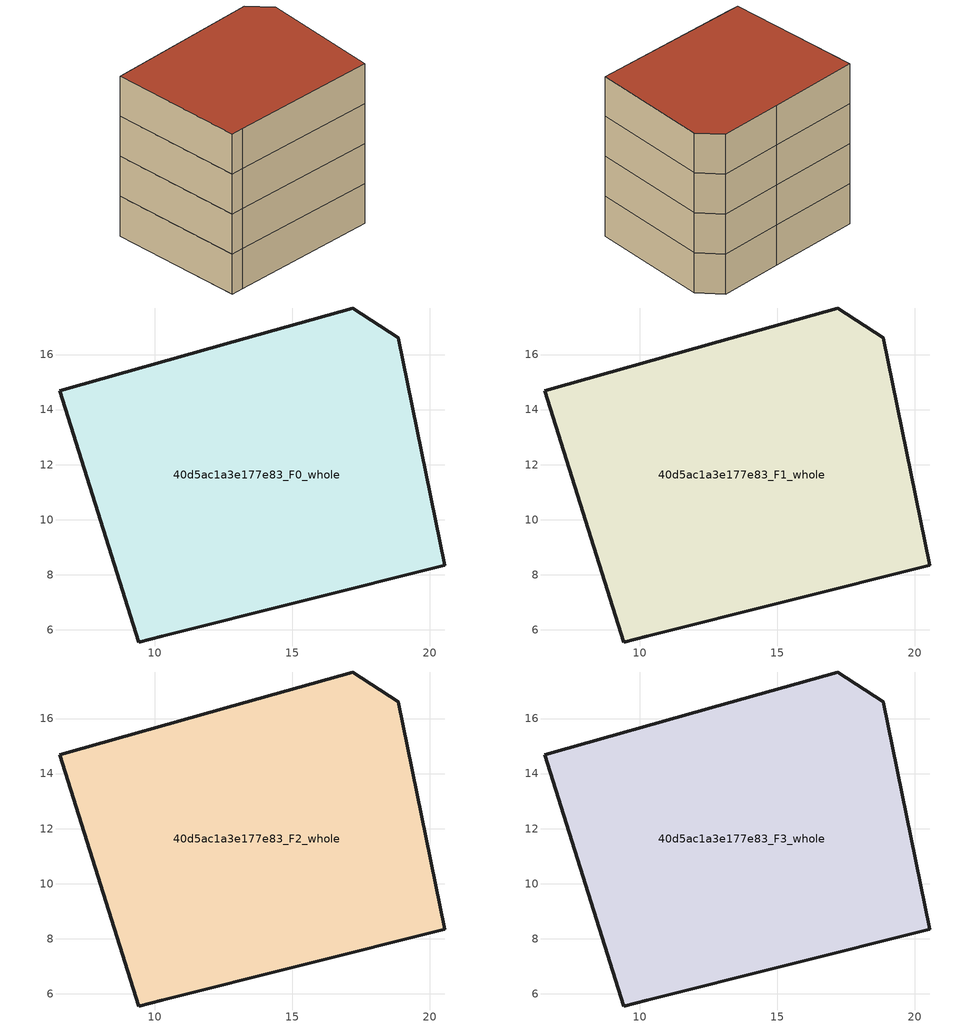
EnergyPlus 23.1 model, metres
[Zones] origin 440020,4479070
40d5ac1a3e177e83_F0_whole
 floor ground (EU_floor_Construction): 18.84,16.6 20.53,8.34 10.25,5.77 9.42,5.55 6.55,14.68 12.85,16.46 17.19,17.69 z0
 wall outside (EU_wall_Construction): 20.53,8.34 18.84,16.6 17.19,17.69 12.85,16.46 6.55,14.68 9.42,5.55 10.25,5.77 20.53,8.34 z0:3
40d5ac1a3e177e83_F1_whole
 floor to 40d5ac1a3e177e83_F0_whole (EU_floor_Construction): 18.84,16.6 20.53,8.34 10.25,5.77 9.42,5.55 6.55,14.68 12.85,16.46 17.19,17.69 z3
 wall outside (EU_wall_Construction): 20.53,8.34 18.84,16.6 17.19,17.69 12.85,16.46 6.55,14.68 9.42,5.55 10.25,5.77 20.53,8.34 z3:6
40d5ac1a3e177e83_F2_whole
 floor to 40d5ac1a3e177e83_F1_whole (EU_floor_Construction): 18.84,16.6 20.53,8.34 10.25,5.77 9.42,5.55 6.55,14.68 12.85,16.46 17.19,17.69 z6
 wall outside (EU_wall_Construction): 20.53,8.34 18.84,16.6 17.19,17.69 12.85,16.46 6.55,14.68 9.42,5.55 10.25,5.77 20.53,8.34 z6:9
40d5ac1a3e177e83_F3_whole
 floor to 40d5ac1a3e177e83_F2_whole (EU_floor_Construction): 18.84,16.6 20.53,8.34 10.25,5.77 9.42,5.55 6.55,14.68 12.85,16.46 17.19,17.69 z9
 wall outside (EU_wall_Construction): 20.53,8.34 18.84,16.6 17.19,17.69 12.85,16.46 6.55,14.68 9.42,5.55 10.25,5.77 20.53,8.34 z9:12
 roof outside (EU_roof_Construction): 20.53,8.34 18.84,16.6 17.19,17.69 12.85,16.46 6.55,14.68 9.42,5.55 10.25,5.77 z12
[Building]
EU S2 Campaign: North Axis=0; Terrain=City; Solar Distribution=FullExterior
[Site:Location]
Madrid: Latitude=40.5; Longitude=-3.5; Time Zone=1; Elevation=609
[SizingPeriod:WeatherFileDays]
AnnualSizingPeriod: Begin Month=1; Begin Day of Month=1; End Month=12; End Day of Month=31; Day of Week for Start Day=Monday; Use Weather File Daylight Saving Period=No; Use Weather File Rain and Snow Indicators=No
[MATERIAL]
EU_InternalMass_Material: Roughness=MediumRough; Thickness=0.1; Conductivity=1; Density=1800; Specific Heat=900; Thermal Absorptance=0.9; Solar Absorptance=0.7; Visible Absorptance=0.7
[MATERIAL:NOMASS] Roughness=MediumRough; Thermal Absorptance=0.9; Solar Absorptance=0.7; Visible Absorptance=0.7
Name | Thermal Resistance
EU_wall_NoMass | 1.60022
EU_roof_NoMass | 1.57597
EU_floor_NoMass | 0.470652
[CONSTRUCTION]
EU_wall_Construction: EU_wall_NoMass
EU_roof_Construction: EU_roof_NoMass
EU_floor_Construction: EU_floor_NoMass
EU_InternalMass_Construction: EU_InternalMass_Material
[ZONE] Type=1; Multiplier=1; Ceiling Height=autocalculate; Volume=346.046; Floor Area=autocalculate; Part of Total Floor Area=Yes
40d5ac1a3e177e83_F0_whole; 40d5ac1a3e177e83_F1_whole; 40d5ac1a3e177e83_F2_whole; 40d5ac1a3e177e83_F3_whole
[INTERNALMASS] Construction=EU_InternalMass_Construction; Surface Area=115.349
Name | Zone or ZoneList
40d5ac1a3e177e83_F0_whole_EU_InternalMass | 40d5ac1a3e177e83_F0_whole
40d5ac1a3e177e83_F1_whole_EU_InternalMass | 40d5ac1a3e177e83_F1_whole
40d5ac1a3e177e83_F2_whole_EU_InternalMass | 40d5ac1a3e177e83_F2_whole
40d5ac1a3e177e83_F3_whole_EU_InternalMass | 40d5ac1a3e177e83_F3_whole
[OTHEREQUIPMENT] Fuel Type=Electricity; Design Level Calculation Method=Watts/Area; Power per Zone Floor Area=1; Fraction Latent=0; Fraction Radiant=0; Fraction Lost=0; Carbon Dioxide Generation Rate=0; EndUse Subcategory=EU_Step8_InternalGains
Name | Zone or ZoneList or Space or SpaceList | Schedule
EU_Step8_InternalGain_40d5ac1a3e177e83_F0_whole_f000 | 40d5ac1a3e177e83_F0_whole | EU_Step8_GainSchedule_40d5ac1a3e177e83_F0_whole_f000
EU_Step8_InternalGain_40d5ac1a3e177e83_F1_whole_f000 | 40d5ac1a3e177e83_F1_whole | EU_Step8_GainSchedule_40d5ac1a3e177e83_F1_whole_f000
EU_Step8_InternalGain_40d5ac1a3e177e83_F2_whole_f000 | 40d5ac1a3e177e83_F2_whole | EU_Step8_GainSchedule_40d5ac1a3e177e83_F2_whole_f000
EU_Step8_InternalGain_40d5ac1a3e177e83_F3_whole_f000 | 40d5ac1a3e177e83_F3_whole | EU_Step8_GainSchedule_40d5ac1a3e177e83_F3_whole_f000
[ZONEVENTILATION:DESIGNFLOWRATE] Schedule=EU_AlwaysOn; Design Flow Rate Calculation Method=AirChanges/Hour; Air Changes per Hour=0.480704; Ventilation Type=Natural; Fan Pressure Rise=0; Fan Total Efficiency=1; Constant Term Coefficient=1; Temperature Term Coefficient=0; Velocity Term Coefficient=0; Velocity Squared Term Coefficient=0; Minimum Indoor Temperature=-100; Maximum Indoor Temperature=100; Delta Temperature=-100; Minimum Outdoor Temperature=-100; Maximum Outdoor Temperature=100; Maximum Wind Speed=40
Name | Zone or ZoneList or Space or SpaceList
EU_ConstantAir_40d5ac1a3e177e83_F0_whole | 40d5ac1a3e177e83_F0_whole
EU_ConstantAir_40d5ac1a3e177e83_F1_whole | 40d5ac1a3e177e83_F1_whole
EU_ConstantAir_40d5ac1a3e177e83_F2_whole | 40d5ac1a3e177e83_F2_whole
EU_ConstantAir_40d5ac1a3e177e83_F3_whole | 40d5ac1a3e177e83_F3_whole
[HVACTEMPLATE:THERMOSTAT] Constant Heating Setpoint=20; Constant Cooling Setpoint=50
EU_HeatOnly_40d5ac1a3e177e83_F0_whole; EU_HeatOnly_40d5ac1a3e177e83_F1_whole; EU_HeatOnly_40d5ac1a3e177e83_F2_whole; EU_HeatOnly_40d5ac1a3e177e83_F3_whole
[HVACTEMPLATE:ZONE:IDEALLOADSAIRSYSTEM] System Availability Schedule=EU_AlwaysOn; Maximum Heating Supply Air Temperature=50; Minimum Cooling Supply Air Temperature=13; Maximum Heating Supply Air Humidity Ratio=0.0156; Minimum Cooling Supply Air Humidity Ratio=0.0077; Heating Limit=NoLimit; Cooling Limit=NoLimit; Heating Availability Schedule=EU_AlwaysOn; Cooling Availability Schedule=EU_CoolingOff; Dehumidification Control Type=ConstantSensibleHeatRatio; Cooling Sensible Heat Ratio=0.7; Dehumidification Setpoint=60; Humidification Control Type=None; Humidification Setpoint=30; Outdoor Air Method=None; Outdoor Air Flow Rate per Person=0.00944; Outdoor Air Flow Rate per Zone Floor Area=0; Outdoor Air Flow Rate per Zone=0; Demand Controlled Ventilation Type=None; Outdoor Air Economizer Type=NoEconomizer; Heat Recovery Type=None; Sensible Heat Recovery Effectiveness=0.7; Latent Heat Recovery Effectiveness=0.65
Name | Template Thermostat
40d5ac1a3e177e83_F0_whole | EU_HeatOnly_40d5ac1a3e177e83_F0_whole
40d5ac1a3e177e83_F1_whole | EU_HeatOnly_40d5ac1a3e177e83_F1_whole
40d5ac1a3e177e83_F2_whole | EU_HeatOnly_40d5ac1a3e177e83_F2_whole
40d5ac1a3e177e83_F3_whole | EU_HeatOnly_40d5ac1a3e177e83_F3_whole
[SIZING:ZONE] Zone Cooling Design Supply Air Temperature Input Method=SupplyAirTemperature; Zone Cooling Design Supply Air Temperature=13; Zone Heating Design Supply Air Temperature Input Method=SupplyAirTemperature; Zone Heating Design Supply Air Temperature=50; Zone Cooling Design Supply Air Humidity Ratio=0.008; Zone Heating Design Supply Air Humidity Ratio=0.008; Cooling Design Air Flow Method=DesignDay; Cooling Design Air Flow Rate=0; Cooling Minimum Air Flow per Zone Floor Area=0.000762; Cooling Minimum Air Flow=0; Cooling Minimum Air Flow Fraction=0.2; Heating Design Air Flow Method=DesignDay; Heating Design Air Flow Rate=0; Heating Maximum Air Flow per Zone Floor Area=0.002032; Heating Maximum Air Flow=0.141576; Heating Maximum Air Flow Fraction=0.3; Account for Dedicated Outdoor Air System=No; Dedicated Outdoor Air System Control Strategy=NeutralSupplyAir; Dedicated Outdoor Air Low Setpoint Temperature for Design=autosize; Dedicated Outdoor Air High Setpoint Temperature for Design=autosize; Zone Load Sizing Method=Sensible Load Only No Latent Load; Zone Latent Cooling Design Supply Air Humidity Ratio Input Method=HumidityRatioDifference; Zone Cooling Design Supply Air Humidity Ratio Difference=0.005; Zone Latent Heating Design Supply Air Humidity Ratio Input Method=HumidityRatioDifference; Zone Humidification Design Supply Air Humidity Ratio Difference=0.005
40d5ac1a3e177e83_F0_whole; 40d5ac1a3e177e83_F1_whole; 40d5ac1a3e177e83_F2_whole; 40d5ac1a3e177e83_F3_whole
[SCHEDULE:CONSTANT]
Name | Hourly Value
EU_AlwaysOn | 1
EU_CoolingOff | 0
[SCHEDULE:FILE] Column Number=1; Rows to Skip at Top=0; Number of Hours of Data=8760; Column Separator=Comma; Interpolate to Timestep=No; Minutes per Item=60; Adjust Schedule for Daylight Savings=Yes
Name | File
EU_Step8_GainSchedule_40d5ac1a3e177e83_F0_whole_f000 | C:\Users\o_iseri\Desktop\OpenUBEM\openubem\outputs\eu_evidence\EU-11\ES-MAD-BERRUGUETE\idfs\40d5ac1a3e177e83\40d5ac1a3e177e83_F0_whole_f000_gain.csv
EU_Step8_GainSchedule_40d5ac1a3e177e83_F1_whole_f000 | C:\Users\o_iseri\Desktop\OpenUBEM\openubem\outputs\eu_evidence\EU-11\ES-MAD-BERRUGUETE\idfs\40d5ac1a3e177e83\40d5ac1a3e177e83_F1_whole_f000_gain.csv
EU_Step8_GainSchedule_40d5ac1a3e177e83_F2_whole_f000 | C:\Users\o_iseri\Desktop\OpenUBEM\openubem\outputs\eu_evidence\EU-11\ES-MAD-BERRUGUETE\idfs\40d5ac1a3e177e83\40d5ac1a3e177e83_F2_whole_f000_gain.csv
EU_Step8_GainSchedule_40d5ac1a3e177e83_F3_whole_f000 | C:\Users\o_iseri\Desktop\OpenUBEM\openubem\outputs\eu_evidence\EU-11\ES-MAD-BERRUGUETE\idfs\40d5ac1a3e177e83\40d5ac1a3e177e83_F3_whole_f000_gain.csv
